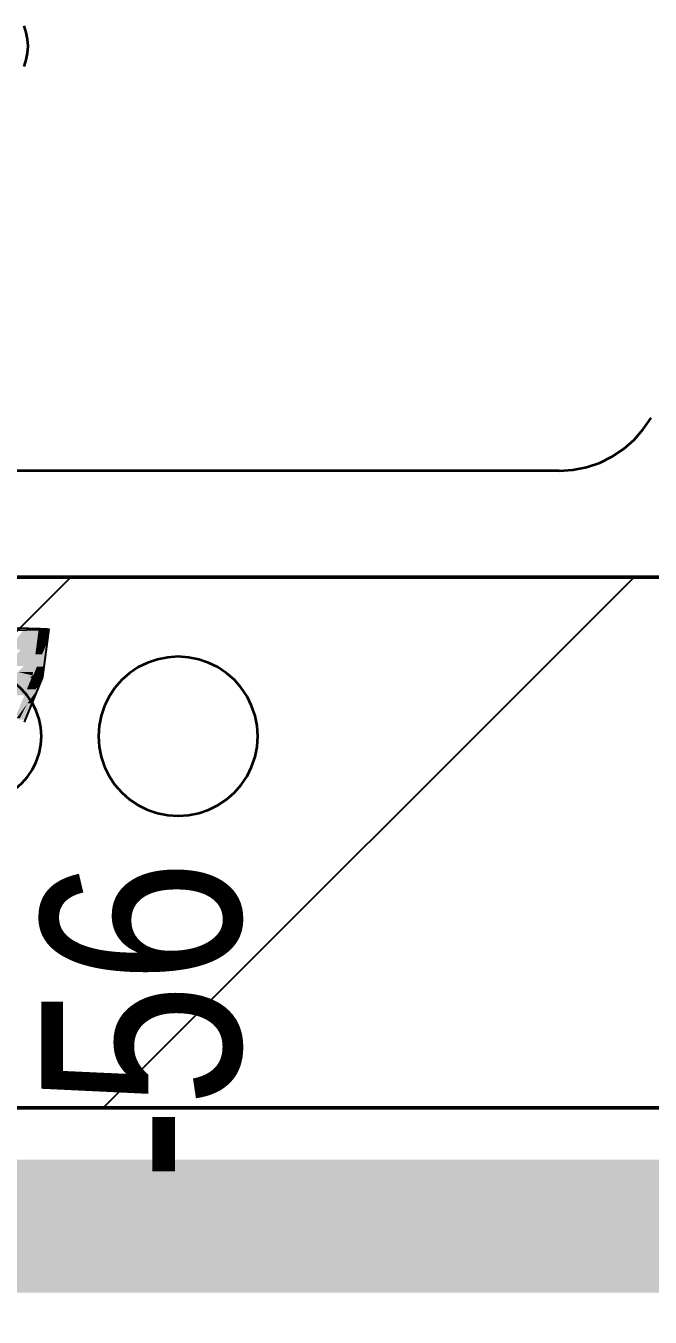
# Model space of a CAD drawing. Extents: x 0 to 756, y -25 to 420.
# Drawn here: x 184.29 to 188.99, y 265.96 to 275.69 of the extents above; entities that cross this region are included whole.
import ezdxf
from ezdxf.lldxf.tags import DXFTag

# ---------------------------------------------------------------- set-up
doc = ezdxf.new("R2010")
doc.units = 0
doc.layers.get('0').update_dxf_attribs({"lineweight": 25})
for name, color, linetype, lineweight in [('A_Innenwand', 7, 'Continuous', 25), ('ALLGEMEIN03', 7, 'Continuous', 25), ('H_Heizung', 7, 'Continuous', 25), ('S_Einrichtung', 7, 'Continuous', 35), ('WAND_HOLZ_NICHT_TRAGEND', 7, 'Continuous', 13), ('X_Text', 7, 'Continuous', 25)]:
    doc.layers.add(name, color=color, linetype=linetype, lineweight=lineweight)
for name, color, linetype, lineweight, true_color in [('S_Schmutzwasser', 7, 'Continuous', 35, 0x808040), ('S_Schmutzwasser-Shading', 7, 'Continuous', 35, 0x808040), ('S_Warmwasser', 1, 'fein_strichliert', 35, 0xff0000)]:
    doc.layers.add(name, color=color, linetype=linetype, lineweight=lineweight, true_color=true_color)
doc.styles.get("Standard").update_dxf_attribs({"font": 'arial.ttf'})
tags = doc.linetypes.add('fein_strichliert', pattern=[4, 1, -2, 1]).pattern_tags.tags
tags[8:9] = [DXFTag(74, 4), DXFTag(75, 0), DXFTag(340, '0'), DXFTag(46, 0.0), DXFTag(50, 0.0), DXFTag(44, 0.0), DXFTag(45, 0.0)]
tags[6:7] = [DXFTag(74, 4), DXFTag(75, 0), DXFTag(340, '0'), DXFTag(46, 0.0), DXFTag(50, 0.0), DXFTag(44, 0.0), DXFTag(45, 0.0)]
tags[4:5] = [DXFTag(74, 4), DXFTag(75, 0), DXFTag(340, '0'), DXFTag(46, 0.0), DXFTag(50, 0.0), DXFTag(44, 0.0), DXFTag(45, 0.0)]

# ---------------------------------------------------------------- blocks, each defined once
blk = doc.blocks.new('Shading-A0T78OMXOY', base_point=(166.962, 269.9871))
at = {"layer": 'S_Schmutzwasser-Shading', "color": 47, "true_color": 0x6d6d36}
for points in [[(184.2537, 270.9853), (184.1597, 270.9853), (184.3857, 271.1317)], [(184.1597, 270.9853), (184.3857, 271.1317), (184.2724, 271.1317)], [(184.3636, 270.9506), (184.2225, 270.9506), (184.3877, 271.1339)], [(184.3857, 271.1317), (184.2724, 271.1317), (184.3877, 271.1339)], [(184.2762, 270.8632), (184.1436, 270.8632), (184.3636, 270.9506)], [(184.1436, 270.8632), (184.3636, 270.9506), (184.2225, 270.9506)], [(184.3462, 270.8181), (184.2312, 270.8181), (184.3636, 270.9506)], [(184.2233, 270.7054), (184.0848, 270.7054), (184.3426, 270.7911)], [(184.0848, 270.7054), (184.3426, 270.7911), (184.1961, 270.7911)], [(184.3426, 270.7911), (184.1961, 270.7911), (184.2312, 270.8181)], [(184.3426, 270.7911), (184.3462, 270.8181), (184.2312, 270.8181)], [(184.3362, 270.7756), (184.321, 270.7756), (184.3426, 270.7911)], [(184.2804, 270.6409), (184.0832, 270.6409), (184.2995, 270.6871)], [(184.1546, 270.6562), (184.3362, 270.7756), (184.321, 270.7756)], [(184.1546, 270.6562), (184.2995, 270.6871), (184.2017, 270.6871)], [(184.2995, 270.6871), (184.2017, 270.6871), (184.3362, 270.7756)]]:
    blk.add_solid(points, dxfattribs=at)
at = {"layer": 'S_Schmutzwasser-Shading', "color": 59, "true_color": 0x515128}
for points in [[(184.4556, 271.0426), (184.3757, 271.0426), (184.4676, 271.1339)], [(184.3757, 271.0426), (184.4676, 271.1339), (184.3877, 271.1339)], [(184.4676, 271.1339), (184.3877, 271.1339), (184.4684, 271.1394)], [(184.3636, 270.9506), (184.4556, 271.0426), (184.3757, 271.0426)], [(184.4145, 270.9506), (184.3636, 270.9506), (184.4518, 271.0388)], [(184.4312, 270.8572), (184.3751, 270.8572), (184.4551, 271.0388)], [(184.3751, 270.8572), (184.4551, 271.0388), (184.4518, 271.0388)], [(184.4551, 271.0388), (184.4518, 271.0388), (184.4556, 271.0426)], [(184.3471, 270.7911), (184.3426, 270.7911), (184.4145, 270.9506)], [(184.3426, 270.7911), (184.4145, 270.9506), (184.3636, 270.9506)], [(184.3362, 270.7756), (184.3468, 270.7904), (184.3423, 270.7904)], [(184.3388, 270.7756), (184.3362, 270.7756), (184.3431, 270.7852)], [(184.4207, 270.7773), (184.3396, 270.7773), (184.3762, 270.7852)], [(184.3396, 270.7773), (184.3762, 270.7852), (184.3431, 270.7852)], [(184.3468, 270.7904), (184.3423, 270.7904), (184.3426, 270.7911)], [(184.3468, 270.7904), (184.3471, 270.7911), (184.3426, 270.7911)], [(184.3762, 270.7852), (184.3431, 270.7852), (184.3502, 270.7898)], [(184.3431, 270.7852), (184.3502, 270.7898), (184.3464, 270.7898)], [(184.3502, 270.7898), (184.3464, 270.7898), (184.3468, 270.7904)], [(184.3468, 270.7904), (184.4312, 270.8572), (184.3751, 270.8572)], [(184.3509, 270.7904), (184.3468, 270.7904), (184.4312, 270.8572)], [(184.3502, 270.7898), (184.3509, 270.7904), (184.3468, 270.7904)], [(184.4223, 270.7898), (184.3502, 270.7898), (184.4312, 270.8572)], [(184.4207, 270.7773), (184.4223, 270.7898), (184.3502, 270.7898)], [(184.2236, 270.4717), (184.2104, 270.4717), (184.3654, 270.6871)], [(184.2104, 270.4717), (184.3654, 270.6871), (184.2995, 270.6871)], [(184.2205, 270.4671), (184.3869, 270.6956), (184.371, 270.6956)], [(184.2995, 270.6871), (184.4207, 270.7773), (184.3396, 270.7773)], [(184.2995, 270.6871), (184.3388, 270.7756), (184.3362, 270.7756)], [(184.3654, 270.6871), (184.2995, 270.6871), (184.4137, 270.7605)], [(184.2995, 270.6871), (184.4137, 270.7605), (184.3982, 270.7605)], [(184.339, 270.5802), (184.3028, 270.5802), (184.3869, 270.6956)], [(184.3869, 270.6956), (184.371, 270.6956), (184.4137, 270.7605)], [(184.4137, 270.7605), (184.3982, 270.7605), (184.4207, 270.7773)], [(184.2456, 270.4671), (184.2205, 270.4671), (184.3028, 270.5802)], [(184.2884, 270.4579), (184.2409, 270.4579), (184.339, 270.5802)], [(184.2409, 270.4579), (184.339, 270.5802), (184.3028, 270.5802)]]:
    blk.add_solid(points, dxfattribs=at)
blk = doc.blocks.new('Referenz-A0T78OQ1OY')
at = {"layer": 'ALLGEMEIN03', "color": 0, "lineweight": -2}
blk.add_line((201.9085, 271.5329), (163.8685, 271.5329), dxfattribs=at)
at = {"layer": 'WAND_HOLZ_NICHT_TRAGEND', "color": 0, "lineweight": 50}
for p, q in [((212.2792, 271.5329), (121.2792, 271.5329)), ((121.2792, 271.5329), (212.2792, 271.5329)), ((121.2792, 267.5329), (212.2792, 267.5329)), ((212.2792, 267.5329), (121.2792, 267.5329))]:
    blk.add_line(p, q, dxfattribs=at)
blk = doc.blocks.new('Wand-A0T78ORBOY', base_point=(121.2792, 267.533))
at = {"color": 0, "linetype": 'ByBlock', "lineweight": -2, "ltscale": 0.25}
for p, q in [((121.2792, 271.5329), (212.2792, 271.5329)), ((121.2792, 267.5329), (212.2792, 267.5329))]:
    blk.add_line(p, q, dxfattribs=at)
at = {"color": 0, "lineweight": -2}
for p, q in [((180.6308, 267.5329), (184.6308, 271.5329)), ((184.8735, 267.5329), (188.8735, 271.5329))]:
    blk.add_line(p, q, dxfattribs=at)
blk = doc.blocks.new('Spüle-A0T78OXROY', base_point=(177.9085, 271.533))
at = {"color": 0, "linetype": 'ByBlock', "lineweight": -2, "ltscale": 0.35}
for p, q in [((184.2948, 275.6365), (184.278, 275.686)), ((184.305, 275.5852), (184.2948, 275.6365)), ((184.3085, 275.5329), (184.305, 275.5852)), ((184.2948, 275.4294), (184.305, 275.4807)), ((184.305, 275.4807), (184.3085, 275.5329)), ((184.278, 275.3799), (184.2948, 275.4294)), ((188.9431, 272.6459), (189.0013, 272.7329)), ((188.8742, 272.5673), (188.9431, 272.6459)), ((188.7955, 272.4983), (188.8742, 272.5673)), ((188.6146, 272.3938), (188.7085, 272.4401)), ((188.7085, 272.4401), (188.7955, 272.4983)), ((188.3085, 272.3329), (188.4129, 272.3398)), ((188.4129, 272.3398), (188.5155, 272.3602)), ((188.5155, 272.3602), (188.6146, 272.3938)), ((188.3085, 272.3329), (179.5085, 272.3329)), ((177.9085, 271.5329), (201.9085, 271.5329))]:
    blk.add_line(p, q, dxfattribs=at)
blk = doc.blocks.new('Anschluss-Element-A0T78OXVOY', base_point=(184.8385, 269.7329))
at = {"color": 0, "linetype": 'Continuous', "lineweight": -2, "ltscale": 0.35}
for p, q in [((185.2089, 270.8873), (185.1385, 270.8526)), ((185.2832, 270.9125), (185.2089, 270.8873)), ((185.3602, 270.9278), (185.2832, 270.9125)), ((185.4385, 270.9329), (185.3602, 270.9278)), ((185.5168, 270.9278), (185.4385, 270.9329)), ((185.5938, 270.9125), (185.5168, 270.9278)), ((185.6681, 270.8873), (185.5938, 270.9125)), ((185.7385, 270.8526), (185.6681, 270.8873)), ((185.0732, 270.809), (185.0142, 270.7572)), ((185.1385, 270.8526), (185.0732, 270.809)), ((185.8037, 270.809), (185.7385, 270.8526)), ((185.8627, 270.7572), (185.8037, 270.809)), ((184.9625, 270.6982), (184.9189, 270.6329)), ((185.0142, 270.7572), (184.9625, 270.6982)), ((185.9145, 270.6982), (185.8627, 270.7572)), ((185.9581, 270.6329), (185.9145, 270.6982)), ((184.9189, 270.6329), (184.8841, 270.5626)), ((185.9928, 270.5626), (185.9581, 270.6329)), ((184.8841, 270.5626), (184.8589, 270.4882)), ((186.018, 270.4882), (185.9928, 270.5626)), ((184.8436, 270.4113), (184.8385, 270.3329)), ((184.8589, 270.4882), (184.8436, 270.4113)), ((186.0333, 270.4113), (186.018, 270.4882)), ((186.0385, 270.3329), (186.0333, 270.4113)), ((184.8385, 270.3329), (184.8436, 270.2546)), ((186.0333, 270.2546), (186.0385, 270.3329)), ((184.8436, 270.2546), (184.8589, 270.1777)), ((186.018, 270.1777), (186.0333, 270.2546)), ((184.8589, 270.1777), (184.8841, 270.1033)), ((184.8841, 270.1033), (184.9189, 270.0329)), ((185.9581, 270.0329), (185.9928, 270.1033)), ((185.9928, 270.1033), (186.018, 270.1777)), ((184.9189, 270.0329), (184.9625, 269.9677)), ((185.9145, 269.9677), (185.9581, 270.0329)), ((184.9625, 269.9677), (185.0142, 269.9087)), ((185.0142, 269.9087), (185.0732, 269.8569)), ((185.8037, 269.8569), (185.8627, 269.9087)), ((185.8627, 269.9087), (185.9145, 269.9677)), ((185.0732, 269.8569), (185.1385, 269.8133)), ((185.1385, 269.8133), (185.2089, 269.7786)), ((185.6681, 269.7786), (185.7385, 269.8133)), ((185.7385, 269.8133), (185.8037, 269.8569)), ((185.2089, 269.7786), (185.2832, 269.7534)), ((185.2832, 269.7534), (185.3602, 269.7381)), ((185.3602, 269.7381), (185.4385, 269.7329)), ((185.4385, 269.7329), (185.5168, 269.7381)), ((185.5168, 269.7381), (185.5938, 269.7534)), ((185.5938, 269.7534), (185.6681, 269.7786))]:
    blk.add_line(p, q, dxfattribs=at)
blk = doc.blocks.new('Anschluss-Element-A0T78OXXOY', base_point=(183.4085, 269.8329))
at = {"color": 0, "lineweight": -2}
for p, q in [((183.7171, 270.7949), (183.6585, 270.766)), ((183.7791, 270.8159), (183.7171, 270.7949)), ((183.8432, 270.8287), (183.7791, 270.8159)), ((183.9085, 270.8329), (183.8432, 270.8287)), ((183.9737, 270.8287), (183.9085, 270.8329)), ((184.0379, 270.8159), (183.9737, 270.8287)), ((184.0998, 270.7949), (184.0379, 270.8159)), ((184.1585, 270.766), (184.0998, 270.7949)), ((183.5549, 270.6865), (183.5118, 270.6373)), ((183.6041, 270.7296), (183.5549, 270.6865)), ((183.6585, 270.766), (183.6041, 270.7296)), ((184.2128, 270.7296), (184.1585, 270.766)), ((184.262, 270.6865), (184.2128, 270.7296)), ((184.3051, 270.6373), (184.262, 270.6865)), ((183.5118, 270.6373), (183.4755, 270.5829)), ((184.3415, 270.5829), (184.3051, 270.6373)), ((183.4465, 270.5243), (183.4255, 270.4624)), ((183.4755, 270.5829), (183.4465, 270.5243)), ((184.3704, 270.5243), (184.3415, 270.5829)), ((184.3914, 270.4624), (184.3704, 270.5243)), ((183.4127, 270.3982), (183.4085, 270.3329)), ((183.4255, 270.4624), (183.4127, 270.3982)), ((184.4042, 270.3982), (184.3914, 270.4624)), ((184.4085, 270.3329), (184.4042, 270.3982)), ((183.4085, 270.3329), (183.4127, 270.2677)), ((184.4042, 270.2677), (184.4085, 270.3329)), ((183.4127, 270.2677), (183.4255, 270.2035)), ((183.4255, 270.2035), (183.4465, 270.1416)), ((184.3704, 270.1416), (184.3914, 270.2035)), ((184.3914, 270.2035), (184.4042, 270.2677)), ((183.4465, 270.1416), (183.4755, 270.0829)), ((184.3415, 270.0829), (184.3704, 270.1416)), ((183.4755, 270.0829), (183.5118, 270.0286)), ((183.5118, 270.0286), (183.5549, 269.9794)), ((184.262, 269.9794), (184.3051, 270.0286)), ((184.3051, 270.0286), (184.3415, 270.0829)), ((183.5549, 269.9794), (183.6041, 269.9363)), ((183.6041, 269.9363), (183.6585, 269.8999)), ((184.1585, 269.8999), (184.2128, 269.9363)), ((184.2128, 269.9363), (184.262, 269.9794)), ((183.6585, 269.8999), (183.7171, 269.871)), ((183.7171, 269.871), (183.7791, 269.85)), ((183.7791, 269.85), (183.8432, 269.8372)), ((183.8432, 269.8372), (183.9085, 269.8329)), ((183.9085, 269.8329), (183.9737, 269.8372)), ((183.9737, 269.8372), (184.0379, 269.85)), ((184.0379, 269.85), (184.0998, 269.871)), ((184.0998, 269.871), (184.1585, 269.8999))]:
    blk.add_line(p, q, dxfattribs=at)
blk = doc.blocks.new('Bauteilbeschriftung-A0T78OYPOY', base_point=(178.6941, 261.9491))
at = {"color": 0, "linetype": 'ByBlock', "lineweight": -2, "ltscale": 0.25}
blk.add_line((179.0941, 265.1491), (179.0941, 270.3002), dxfattribs=at)
at = {"color": 0, "lineweight": -2}
for p, q in [((179.0941, 265.1491), (189.2618, 265.1491)), ((179.0941, 261.9491), (179.0941, 265.1491)), ((189.2618, 265.1491), (189.2618, 261.9491)), ((189.2618, 261.9491), (179.0941, 261.9491))]:
    blk.add_line(p, q, dxfattribs=at)
at = {"color": 0, "linetype": 'ByBlock', "lineweight": -2, "ltscale": 0.25}
blk.add_solid([(178.6941, 268.3002), (179.4941, 268.3002), (179.0941, 270.3002)], dxfattribs=at)
at = {"color": 7, "linetype": 'ByBlock', "lineweight": -2, "ltscale": 0.25, "true_color": 0xffffff}
for points in [[(179.0941, 261.9491), (189.2618, 261.9491), (179.0941, 265.1491)], [(189.2618, 261.9491), (179.0941, 265.1491), (189.2618, 265.1491)]]:
    blk.add_solid(points, dxfattribs=at)
at = {"color": 0, "linetype": 'ByBlock', "lineweight": -2, "ltscale": 0.25, "insert": (179.8274, 264.6491), "char_height": 2.2, "attachment_point": 1}
blk.add_mtext('{\\fArial;DN 56}', dxfattribs=at)
blk = doc.blocks.new('Abwasser Schnellansicht-A0T78P21OY', base_point=(164.7292, 266.98))
at = {"color": 0, "linetype": 'ByBlock', "lineweight": -2, "ltscale": 0.25}
for p, q in [((184.2965, 271.1316), (184.1787, 271.1299)), ((184.1981, 271.1493), (184.3123, 271.1474)), ((184.3877, 271.1339), (184.2965, 271.1316)), ((184.3123, 271.1474), (184.3989, 271.1451)), ((184.4464, 271.1366), (184.3877, 271.1339)), ((184.3989, 271.1451), (184.4522, 271.1423)), ((184.4207, 270.7773), (184.4684, 271.1394)), ((184.4684, 271.1394), (184.4464, 271.1366)), ((184.4522, 271.1423), (184.4684, 271.1394)), ((184.2809, 270.4398), (184.4207, 270.7773))]:
    blk.add_line(p, q, dxfattribs=at)
at = {"color": 253, "linetype": 'ByBlock', "lineweight": -2, "ltscale": 0.25, "true_color": 0xa0a0a0, "insert": (184.4085, 266.98), "char_height": 1.5, "attachment_point": 1, "rotation": 90}
blk.add_mtext('{\\W0.8;\\fArial;-56}', dxfattribs=at)

msp = doc.modelspace()

# ---------------------------------------------------------------- linework, layer by layer
at = {"layer": 'H_Heizung', "color": 1, "ltscale": 0.25, "true_color": 0xff0000}
for points in [[(125.0711, 266.1419), (212.2792, 266.1419), (125.0711, 267.1419)], [(212.2792, 266.1419), (125.0711, 267.1419), (212.2792, 267.1419)]]:
    msp.add_solid(points, dxfattribs=at)

# ---------------------------------------------------------------- block references
at = {"color": 8, "lineweight": 25, "ltscale": 0.25, "true_color": 0x808080}
msp.add_blockref('Referenz-A0T78OQ1OY', (0, 0), dxfattribs=at)
at = {"layer": 'A_Innenwand', "ltscale": 0.25}
msp.add_blockref('Wand-A0T78ORBOY', (121.2792, 267.533), dxfattribs=at)
at = {"layer": 'S_Einrichtung', "ltscale": 0.35}
msp.add_blockref('Spüle-A0T78OXROY', (177.9085, 271.533), dxfattribs=at)
at = {"layer": 'S_Schmutzwasser', "lineweight": 25, "ltscale": 0.25}
msp.add_blockref('Abwasser Schnellansicht-A0T78P21OY', (164.7292, 266.98), dxfattribs=at)
at = {"layer": 'S_Schmutzwasser'}
msp.add_blockref('Shading-A0T78OMXOY', (166.962, 269.9871), dxfattribs=at)
at = {"layer": 'S_Schmutzwasser', "ltscale": 0.35}
msp.add_blockref('Anschluss-Element-A0T78OXXOY', (183.4085, 269.8329), dxfattribs=at)
at = {"layer": 'S_Warmwasser', "ltscale": 0.35}
msp.add_blockref('Anschluss-Element-A0T78OXVOY', (184.8385, 269.7329), dxfattribs=at)
at = {"layer": 'X_Text', "color": 7, "ltscale": 0.25}
msp.add_blockref('Bauteilbeschriftung-A0T78OYPOY', (178.6941, 261.9491), dxfattribs=at)

doc.saveas('drawing.dxf')
